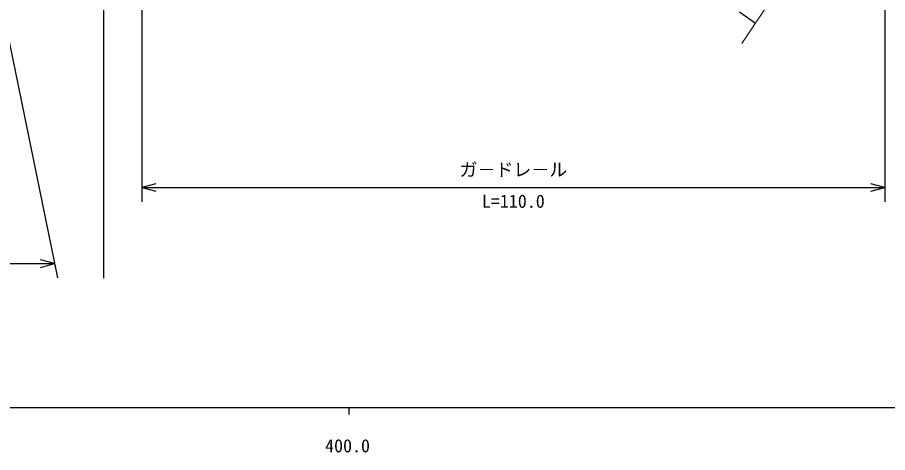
# Model space of a CAD drawing. Units: millimetres, scale not verified. Extents: x 40000 to 680000, y 20000 to 380000.
# Drawn here: x 421923 to 542961, y 198715 to 259192 of the extents above; entities that cross this region are included whole.
import ezdxf
from ezdxf.enums import TextEntityAlignment as Align

# ---------------------------------------------------------------- set-up
doc = ezdxf.new("R2010")
doc.units = ezdxf.units.MM
doc.header["$LTSCALE"] = 1000
doc.linetypes.add('CHAIN', pattern=[18.5, 12, -1.5, 3.5, -1.5])
for name, color, linetype, lineweight in [('M-BGD', 7, 'Continuous', 25), ('M-BMK', 2, 'CHAIN', 13), ('M-STR-STRC', 7, 'Continuous', 25), ('M-TTL-BAND', 7, 'Continuous', 25)]:
    doc.layers.add(name, color=color, linetype=linetype, lineweight=lineweight)
doc.styles.add('@ＭＳ ゴシック', font='')
doc.styles.add('ＭＳ ゴシック', font='')
doc.styles.get('@ＭＳ ゴシック').set_extended_font_data('@MS Gothic')
doc.styles.get('ＭＳ ゴシック').set_extended_font_data('MS Gothic')

msp = doc.modelspace()

# ---------------------------------------------------------------- linework, layer by layer
at = {"layer": 'M-BGD'}
for p, q in [((433877, 328877), (433877, 222975)), ((522341, 259984), (524573, 258370))]:
    msp.add_line(p, q, dxfattribs=at)
at = {"layer": 'M-BMK'}
msp.add_line((522709, 255554), (544374, 288284), dxfattribs=at)
at = {"layer": 'M-STR-STRC'}
for p, q in [((439238, 329396), (439238, 233566)), ((406096, 327379), (427486, 223016)), ((542575, 284566), (542575, 233566)), ((441170, 236083), (439238, 235566)), ((542575, 235566), (540643, 236083)), ((439238, 235566), (542575, 235566)), ((439238, 235566), (441170, 235048)), ((540643, 235048), (542575, 235566)), ((427085, 224975), (425153, 225493)), ((143821, 224975), (427085, 224975)), ((425153, 224458), (427085, 224975))]:
    msp.add_line(p, q, dxfattribs=at)
at = {"layer": 'M-TTL-BAND'}
for p, q in [((40000, 205000), (579000, 205000)), ((468000, 205000), (468000, 204000))]:
    msp.add_line(p, q, dxfattribs=at)

# ---------------------------------------------------------------- texts
at = {"layer": 'M-STR-STRC', "style": 'ＭＳ ゴシック'}
msp.add_text('ガ－ドレ－ル', height=1833, dxfattribs=at).set_placement((490906, 236566), align=Align.BOTTOM_CENTER)
at = {"layer": 'M-STR-STRC', "style": '@ＭＳ ゴシック'}
msp.add_text('L=110.0', height=1833, dxfattribs=at).set_placement((490906, 234566), align=Align.TOP_CENTER)
at = {"layer": 'M-TTL-BAND', "style": 'ＭＳ ゴシック'}
msp.add_text('400.0', height=1833, dxfattribs=at).set_placement((467844, 198195), align=Align.BOTTOM_CENTER)

doc.saveas('drawing.dxf')
